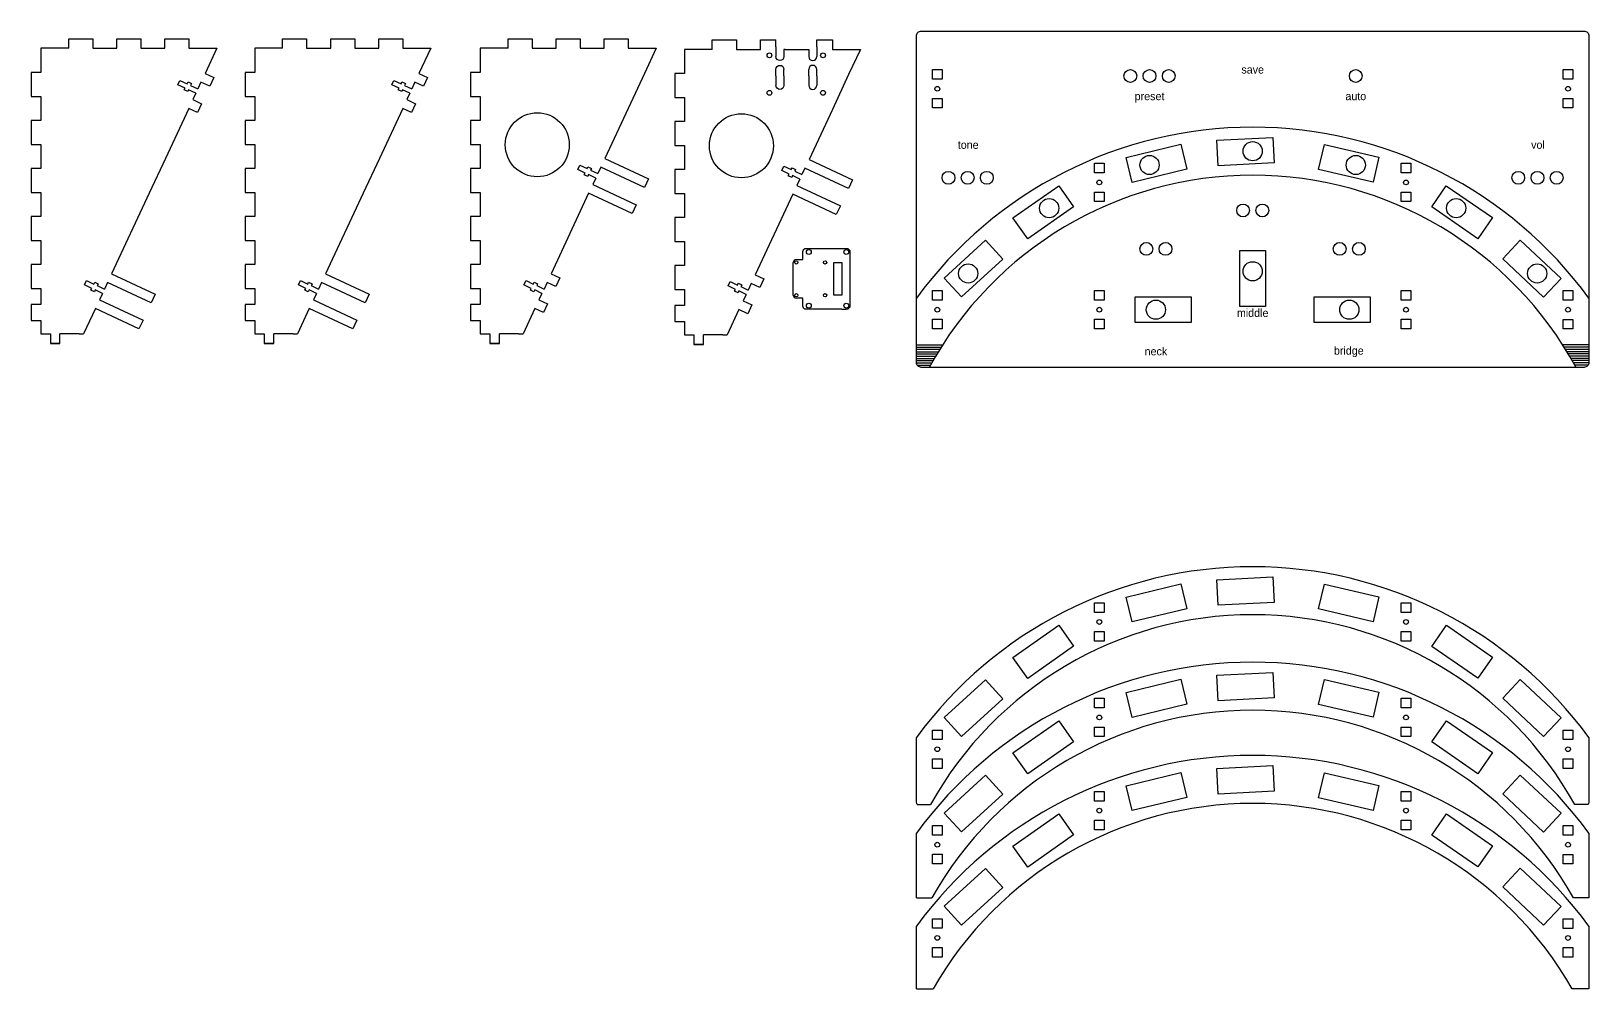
# Model space of a CAD drawing. Header units: millimetres. Extents: x -118 to 856, y -1693 to 612.
# Drawn here: x -118 to 856, y -428 to 170 of the extents above; entities that cross this region are included whole.
import ezdxf
from ezdxf.enums import TextEntityAlignment as Align

# ---------------------------------------------------------------- set-up
doc = ezdxf.new("R2010")
doc.units = ezdxf.units.MM
doc.layers.add('Holes', color=1, linetype='Continuous')
doc.layers.add('text', color=5, linetype='Continuous')
doc.styles.get("Standard").update_dxf_attribs({"font": 'FreeSans.ttf'})

# ---------------------------------------------------------------- blocks, each defined once
blk = doc.blocks.new('footswitch')
blk.add_lwpolyline([(-22, -8), (-22, 8), (13, 8), (13, -8)], close=True)
blk.add_circle((0, 0), 6)
blk = doc.blocks.new('Square hole unit')
for points in [[(-3, 6), (-3, 12), (3, 12), (3, 6)], [(-3, -12), (-3, -6), (3, -6), (3, -12)]]:
    blk.add_lwpolyline(points, close=True)
blk.add_circle((0, 0), 1.5)
blk = doc.blocks.new('SD Support')
for p, q in [((24.4, 31.1), (27.1, 31.1)), ((-6, 2), (-6, 22.2)), ((-6, 2), (-6, 22.2)), ((-4, 24.2), (0, 24.2)), ((0, 0), (-4, 0)), ((24.4, -6.9), (27.1, -6.9))]:
    blk.add_line(p, q)
for points in [[(0, 24.2), (0, 29.1, -0.414214), (2, 31.1), (24.4, 31.1)], [(26.8, 31.1), (27.4, 31.1, -0.414214), (29.4, 29.1), (29.4, -4.9, -0.414214), (27.4, -6.9), (26.8, -6.9)], [(24.4, -6.9), (2, -6.9, -0.414214), (0, -4.9), (0, 0)]]:
    blk.add_lwpolyline(points, format="xyb")
for centre, start, end in [((-4, 22.2), 90, 180), ((-4, 2), 180, 270)]:
    blk.add_arc(centre, 2, start, end)
at = {"layer": 'Holes'}
blk.add_lwpolyline([(19.4, 1.85), (19.4, 22.35), (24.4, 22.35), (24.4, 1.85)], close=True, dxfattribs=at)
for centre, radius in [((3.75, 28.85), 1.5), ((27.15, 28.85), 1.5), ((-4.1, 22.35), 1), ((13.9, 22.35), 1), ((-4.1, 1.85), 1), ((13.9, 1.85), 1), ((3.75, -4.65), 1.5), ((27.15, -4.65), 1.5)]:
    blk.add_circle(centre, radius, dxfattribs=at)
blk = doc.blocks.new('M3 Bolt Nut Slot')
for p, q in [((-12.4, -3), (-12.4, 0)), ((-12.4, 0), (-7.4, 0)), ((-7.4, 0), (-7.4, 1.25)), ((-7.4, 1.25), (-5, 1.25)), ((-5, 1.25), (-5, 0)), ((-5, 0), (0, 0)), ((-7.4, -3), (-12.4, -3)), ((-7.4, -4.25), (-7.4, -3)), ((-5, -4.25), (-7.4, -4.25)), ((0, -3), (-5, -3)), ((-5, -3), (-5, -4.25))]:
    blk.add_line(p, q)
blk = doc.blocks.new('Side Panel')
for p, q in [((17.48, 0), (0, 0)), ((0, 0), (0, -15)), ((17.48, 0), (17.48, 6)), ((17.48, 6), (32.48, 6)), ((32.48, 6), (32.48, 0)), ((47.48, 0), (47.48, 6)), ((47.48, 6), (62.48, 6)), ((62.48, 6), (62.48, 0)), ((77.48, 0), (77.48, 6)), ((77.48, 6), (92.48, 6)), ((92.48, 6), (92.48, 0)), ((92.48, 6), (92.48, 0)), ((32.48, 0), (47.48, 0)), ((62.48, 0), (77.48, 0)), ((92.48, 0), (109.95, 0)), ((109.95, 0), (102.61, -15.74)), ((0, -15), (-6, -15)), ((-6, -15), (-6, -30)), ((102.61, -15.74), (108.05, -18.28)), ((108.05, -18.28), (105.51, -23.72)), ((96.91, -27.98), (95, -32.06)), ((100.08, -21.18), (98.17, -25.26)), ((105.51, -23.72), (100.08, -21.18)), ((-6, -30), (0, -30)), ((0, -30), (0, -45)), ((92.47, -37.49), (77.89, -68.77)), ((97.91, -40.03), (92.47, -37.49)), ((95, -32.06), (100.44, -34.59)), ((100.44, -34.59), (97.91, -40.03)), ((0, -45), (-6, -45)), ((-6, -45), (-6, -60)), ((-6, -60), (0, -60)), ((0, -60), (0, -75)), ((0, -75), (-6, -75)), ((-6, -75), (-6, -90)), ((77.89, -68.77), (67.74, -90.52)), ((-6, -90), (0, -90)), ((0, -90), (0, -105)), ((67.74, -90.52), (44.29, -140.82)), ((0, -105), (-6, -105)), ((-6, -105), (-6, -120)), ((-6, -120), (0, -120)), ((0, -120), (0, -135)), ((0, -135), (-6, -135)), ((-6, -135), (-6, -150)), ((44.29, -140.82), (71.47, -153.5)), ((-6, -150), (0, -150)), ((0, -150), (0, -160)), ((38.58, -153.06), (36.68, -157.14)), ((41.75, -146.26), (39.85, -150.34)), ((68.94, -158.94), (41.75, -146.26)), ((71.47, -153.5), (68.94, -158.94)), ((0, -160), (-6, -160)), ((-6, -160), (-6, -170)), ((34.14, -162.57), (26.8, -178.32)), ((61.33, -175.25), (34.14, -162.57)), ((36.68, -157.14), (63.87, -169.81)), ((-6, -170), (0, -170)), ((0, -170), (0, -178.32)), ((63.87, -169.81), (61.33, -175.25)), ((6, -178.32), (6, -184.32)), ((6, -184.32), (12, -184.32)), ((12, -184.32), (12, -178.32)), ((24, -178.32), (12, -178.32)), ((24, -178.32), (26.8, -178.32))]:
    blk.add_line(p, q)
for points in [[(0, -178.32), (6, -178.32)], [(12, -184.32), (6, -184.32)]]:
    blk.add_lwpolyline(points)
at = {"rotation": 335}
for p in [(98.17, -25.26), (39.85, -150.34)]:
    blk.add_blockref('M3 Bolt Nut Slot', p, dxfattribs=at)
blk = doc.blocks.new('Right Inner Support')
for p, q in [((17.48, 0), (0, 0)), ((0, 0), (0, -15)), ((17.48, 0), (17.48, 6)), ((17.48, 6), (32.48, 6)), ((32.48, 6), (32.48, 0)), ((47.48, 0), (47.48, 6)), ((47.48, 6), (62.48, 6)), ((62.48, 6), (62.48, 0)), ((77.48, 0), (77.48, 6)), ((77.48, 6), (92.48, 6)), ((92.48, 6), (92.48, 0)), ((92.48, 6), (92.48, 0)), ((32.48, 0), (47.48, 0)), ((62.48, 0), (77.48, 0)), ((92.48, 0), (109.95, 0)), ((109.95, 0), (102.61, -15.74)), ((0, -15), (-6, -15)), ((-6, -15), (-6, -30)), ((102.61, -15.74), (92.47, -37.49)), ((-6, -30), (0, -30)), ((0, -30), (0, -45)), ((92.47, -37.49), (77.89, -68.77)), ((0, -45), (-6, -45)), ((-6, -45), (-6, -60)), ((-6, -60), (0, -60)), ((0, -60), (0, -75)), ((0, -75), (-6, -75)), ((-6, -75), (-6, -90)), ((75.35, -74.2), (73.45, -78.28)), ((102.54, -86.88), (75.35, -74.2)), ((77.89, -68.77), (105.08, -81.44)), ((72.18, -81), (70.28, -85.08)), ((70.28, -85.08), (97.47, -97.76)), ((105.08, -81.44), (102.54, -86.88)), ((-6, -90), (0, -90)), ((0, -90), (0, -105)), ((67.74, -90.52), (44.29, -140.82)), ((94.93, -103.2), (67.74, -90.52)), ((0, -105), (-6, -105)), ((-6, -105), (-6, -120)), ((97.47, -97.76), (94.93, -103.2)), ((-6, -120), (0, -120)), ((0, -120), (0, -135)), ((0, -135), (-6, -135)), ((-6, -135), (-6, -150)), ((44.29, -140.82), (49.72, -143.36)), ((49.72, -143.36), (47.19, -148.8)), ((-6, -150), (0, -150)), ((0, -150), (0, -160)), ((38.58, -153.06), (36.68, -157.14)), ((41.75, -146.26), (39.85, -150.34)), ((47.19, -148.8), (41.75, -146.26)), ((0, -160), (-6, -160)), ((-6, -160), (-6, -170)), ((34.14, -162.57), (26.8, -178.32)), ((39.58, -165.11), (34.14, -162.57)), ((36.68, -157.14), (42.12, -159.67)), ((42.12, -159.67), (39.58, -165.11)), ((-6, -170), (0, -170)), ((0, -170), (0, -178.32)), ((6, -178.32), (6, -184.32)), ((6, -184.32), (12, -184.32)), ((12, -184.32), (12, -178.32)), ((24, -178.32), (12, -178.32)), ((24, -178.32), (26.8, -178.32))]:
    blk.add_line(p, q)
for points in [[(0, -178.32), (6, -178.32)], [(12, -184.32), (6, -184.32)]]:
    blk.add_lwpolyline(points)
at = {"layer": 'Holes'}
blk.add_circle((35.65, -60.24), 20, dxfattribs=at)
at = {"rotation": 335}
for p in [(73.45, -78.28), (39.85, -150.34)]:
    blk.add_blockref('M3 Bolt Nut Slot', p, dxfattribs=at)
blk = doc.blocks.new('Left Inner Support')
for p, q in [((17.48, 0), (0, 0)), ((0, 0), (0, -15)), ((17.48, 0), (17.48, 6)), ((17.48, 6), (32.48, 6)), ((32.48, 6), (32.48, 0)), ((47.48, 0), (47.48, 6)), ((47.48, 6), (57.23, 6)), ((57.23, 1.5), (57.23, 6)), ((57.23, 1.5), (57.23, -4.5)), ((82.73, 1.5), (82.73, 6)), ((82.73, 6), (82.83, 6)), ((82.73, 1.5), (82.73, -4.5)), ((82.83, 6), (92.48, 6)), ((92.48, 6), (92.48, 0)), ((32.48, 0), (47.48, 0)), ((62.88, 0), (62.23, 0)), ((62.23, 0), (62.23, -4.5)), ((62.98, 0), (76.98, 0)), ((76.88, 0), (77.73, 0)), ((77.73, 0), (77.73, -4.5)), ((92.48, 0), (109.95, 0)), ((109.95, 0), (102.61, -15.74)), ((0, -15), (-6, -15)), ((-6, -15), (-6, -30)), ((102.61, -15.74), (92.47, -37.49)), ((-6, -30), (0, -30)), ((0, -30), (0, -45)), ((92.47, -37.49), (77.89, -68.77)), ((0, -45), (-6, -45)), ((-6, -45), (-6, -60)), ((-6, -60), (0, -60)), ((0, -60), (0, -75)), ((0, -75), (-6, -75)), ((-6, -75), (-6, -90)), ((75.35, -74.2), (73.45, -78.28)), ((102.54, -86.88), (75.35, -74.2)), ((77.89, -68.77), (105.08, -81.44)), ((72.18, -81), (70.28, -85.08)), ((70.28, -85.08), (97.47, -97.76)), ((105.08, -81.44), (102.54, -86.88)), ((-6, -90), (0, -90)), ((0, -90), (0, -105)), ((67.74, -90.52), (44.29, -140.82)), ((94.93, -103.2), (67.74, -90.52)), ((0, -105), (-6, -105)), ((-6, -105), (-6, -120)), ((97.47, -97.76), (94.93, -103.2)), ((-6, -120), (0, -120)), ((0, -120), (0, -135)), ((0, -135), (-6, -135)), ((-6, -135), (-6, -150)), ((44.29, -140.82), (49.72, -143.36)), ((49.72, -143.36), (47.19, -148.8)), ((-6, -150), (0, -150)), ((0, -150), (0, -160)), ((38.58, -153.06), (36.68, -157.14)), ((41.75, -146.26), (39.85, -150.34)), ((47.19, -148.8), (41.75, -146.26)), ((0, -160), (-6, -160)), ((-6, -160), (-6, -170)), ((34.14, -162.57), (26.8, -178.32)), ((39.58, -165.11), (34.14, -162.57)), ((36.68, -157.14), (42.12, -159.67)), ((42.12, -159.67), (39.58, -165.11)), ((-6, -170), (0, -170)), ((0, -170), (0, -178.32)), ((6, -178.32), (6, -184.32)), ((6, -184.32), (12, -184.32)), ((12, -184.32), (12, -178.32)), ((24, -178.32), (12, -178.32)), ((24, -178.32), (26.8, -178.32))]:
    blk.add_line(p, q)
for points in [[(0, -178.32), (6, -178.32)], [(12, -184.32), (6, -184.32)]]:
    blk.add_lwpolyline(points)
at = {"extrusion": (0, 0, -1)}
blk.add_arc((-59.73, -4.5), 2.5, 180, 0, dxfattribs=at)
blk.add_arc((80.23, -4.5), 2.5, 180, 0)
at = {"layer": 'Holes'}
for p, q in [((57.23, -16.5), (57.23, -12.5)), ((57.23, -16.5), (57.23, -22.5)), ((62.23, -16.5), (62.23, -12.5)), ((62.23, -16.5), (62.23, -22.5)), ((77.73, -16.5), (77.73, -12.5)), ((77.73, -16.5), (77.73, -22.5)), ((82.73, -16.5), (82.73, -12.5)), ((82.73, -16.5), (82.73, -22.5))]:
    blk.add_line(p, q, dxfattribs=at)
for centre, radius in [((53.15, -3.75), 1.5), ((86.65, -3.75), 1.5), ((53.15, -27.15), 1.5), ((86.65, -27.15), 1.5), ((35.65, -60.24), 20)]:
    blk.add_circle(centre, radius, dxfattribs=at)
at = {"layer": 'Holes', "extrusion": (0, 0, -1)}
for centre, start, end in [((-59.73, -12.5), 0, 180), ((-59.73, -22.5), 180, 0)]:
    blk.add_arc(centre, 2.5, start, end, dxfattribs=at)
at = {"layer": 'Holes'}
for centre, start, end in [((80.23, -12.5), 0, 180), ((80.23, -22.5), 180, 0)]:
    blk.add_arc(centre, 2.5, start, end, dxfattribs=at)
at = {"rotation": 335}
for p in [(73.45, -78.28), (39.85, -150.34)]:
    blk.add_blockref('M3 Bolt Nut Slot', p, dxfattribs=at)
blk = doc.blocks.new('Level 1')
for p, q in [((-209.54, -133.6), (-201.22, -133.6)), ((209.54, -133.6), (201.22, -133.6))]:
    blk.add_line(p, q)
for points in [[(-209.54, -133.6, -0.141669), (-210, -132), (-210, -91.7)], [(210, -91.7), (210, -132, -0.141669), (209.54, -133.6, -0.257438)]]:
    blk.add_lwpolyline(points, format="xyb")
for radius, start, end in [(260, 36.12893, 143.87107), (230, 28.96947, 151.03053)]:
    blk.add_arc((0, -245), radius, start, end)
at = {"layer": 'Holes'}
for points in [[(-44.93, 4.33), (-41.16, -11.22), (-75.18, -19.46), (-78.94, -3.91)], [(-21.57, -9.11), (-22.38, 6.87), (12.58, 8.65), (13.39, -7.33)], [(41.18, -11.4), (44.82, 4.18), (78.91, -3.79), (75.26, -19.37)], [(-140.54, -54.74), (-149.72, -41.63), (-121.06, -21.54), (-111.88, -34.65)], [(149.76, -41.49), (140.66, -54.65), (111.87, -34.74), (120.98, -21.58)], [(-166.83, -55.63), (-156.06, -67.46), (-181.95, -91.02), (-192.72, -79.19)], [(156.19, -67.17), (167.12, -55.48), (192.68, -79.39), (181.75, -91.08)]]:
    blk.add_lwpolyline(points, close=True, dxfattribs=at)
for p in [(-95.77, -19.49), (95.77, -19.49), (-197, -99)]:
    blk.add_blockref('Square hole unit', p, dxfattribs=at)
at = {"layer": 'Holes', "rotation": 180}
blk.add_blockref('Square hole unit', (197, -99.01), dxfattribs=at)
blk = doc.blocks.new('Level 2')
for p, q in [((-209.99, -132.2), (-200.44, -132.2)), ((209.99, -132.2), (200.44, -132.2))]:
    blk.add_line(p, q)
for points in [[(-209.99, -132.2, -0.016848), (-210, -132), (-210, -91.7)], [(210, -91.7), (210, -132, -0.016848), (209.99, -132.2, -0.394612)]]:
    blk.add_lwpolyline(points, format="xyb")
for radius, start, end in [(260, 36.12893, 143.87107), (230, 29.36859, 150.63141)]:
    blk.add_arc((0, -245), radius, start, end)
at = {"layer": 'Holes'}
for points in [[(-44.93, 4.33), (-41.16, -11.22), (-75.18, -19.46), (-78.94, -3.91)], [(-21.57, -9.11), (-22.38, 6.87), (12.58, 8.65), (13.39, -7.33)], [(41.18, -11.4), (44.82, 4.18), (78.91, -3.79), (75.26, -19.37)], [(-140.54, -54.74), (-149.72, -41.63), (-121.06, -21.54), (-111.88, -34.65)], [(149.76, -41.49), (140.66, -54.65), (111.87, -34.74), (120.98, -21.58)], [(-166.83, -55.63), (-156.06, -67.46), (-181.95, -91.02), (-192.72, -79.19)], [(156.19, -67.17), (167.12, -55.48), (192.68, -79.39), (181.75, -91.08)]]:
    blk.add_lwpolyline(points, close=True, dxfattribs=at)
for p in [(-95.77, -19.49), (95.77, -19.49), (-197, -99)]:
    blk.add_blockref('Square hole unit', p, dxfattribs=at)
at = {"layer": 'Holes', "rotation": 180}
blk.add_blockref('Square hole unit', (197, -99.01), dxfattribs=at)
blk = doc.blocks.new('Level 3')
for p, q in [((-210, -130.8), (-199.65, -130.8)), ((210, -130.8), (199.65, -130.8))]:
    blk.add_line(p, q)
for points in [[(-210, -130.8), (-210, -91.7)], [(210, -91.7), (210, -130.8)]]:
    blk.add_lwpolyline(points)
for radius, start, end in [(260, 36.12893, 143.87107), (230, 29.76928, 150.23072)]:
    blk.add_arc((0, -245), radius, start, end)
at = {"layer": 'Holes'}
for points in [[(-44.93, 4.33), (-41.16, -11.22), (-75.18, -19.46), (-78.94, -3.91)], [(-21.57, -9.11), (-22.38, 6.87), (12.58, 8.65), (13.39, -7.33)], [(41.18, -11.4), (44.82, 4.18), (78.91, -3.79), (75.26, -19.37)], [(-140.54, -54.74), (-149.72, -41.63), (-121.06, -21.54), (-111.88, -34.65)], [(149.76, -41.49), (140.66, -54.65), (111.87, -34.74), (120.98, -21.58)], [(-166.83, -55.63), (-156.06, -67.46), (-181.95, -91.02), (-192.72, -79.19)], [(156.19, -67.17), (167.12, -55.48), (192.68, -79.39), (181.75, -91.08)]]:
    blk.add_lwpolyline(points, close=True, dxfattribs=at)
for p in [(-95.77, -19.49), (95.77, -19.49), (-197, -99)]:
    blk.add_blockref('Square hole unit', p, dxfattribs=at)
at = {"layer": 'Holes', "rotation": 180}
blk.add_blockref('Square hole unit', (197, -99.01), dxfattribs=at)

msp = doc.modelspace()

# ---------------------------------------------------------------- linework, layer by layer
for p, q in [((435.51, -25.65), (451.79, -25.65)), ((435.51, -27.05), (450.9, -27.05)), ((450.03, -28.45), (435.51, -28.45)), ((855.51, -25.65), (839.22, -25.65)), ((855.51, -27.05), (840.11, -27.05)), ((855.51, -28.45), (840.99, -28.45)), ((435.51, -29.85), (449.17, -29.85)), ((435.51, -31.25), (448.32, -31.25)), ((435.51, -32.65), (447.49, -32.65)), ((435.51, -34.04), (446.67, -34.04)), ((435.51, -35.44), (445.86, -35.44)), ((435.51, -36.84), (445.07, -36.84)), ((435.97, -38.24), (444.29, -38.24)), ((855.51, -29.85), (841.85, -29.85)), ((855.51, -31.25), (842.69, -31.25)), ((855.51, -32.65), (843.53, -32.65)), ((855.51, -34.04), (844.35, -34.04)), ((855.51, -35.44), (845.15, -35.44)), ((855.5, -36.84), (845.95, -36.84)), ((855.04, -38.24), (846.73, -38.24))]:
    msp.add_line(p, q)
msp.add_lwpolyline([(435.51, -36.64), (435.51, 167.36, -0.414214), (438.51, 170.36), (852.51, 170.36, -0.414214), (855.51, 167.36), (855.51, -36.64, -0.414214), (852.51, -39.64), (438.51, -39.64, -0.414214)], format="xyb", close=True)
for radius, start, end in [(260, 36.12893, 143.87107), (230, 28.57188, 151.42812)]:
    msp.add_arc((645.51, -149.64), radius, start, end)
at = {"layer": 'Holes'}
for centre in [(569.09, 142.36), (581.09, 142.36), (593.09, 142.36), (709.89, 142.36), (455.46, 78.75), (467.46, 78.75), (479.46, 78.75), (811.4, 78.75), (823.4, 78.75), (835.4, 78.75), (639.51, 58.36), (651.51, 58.36), (579.07, 34.36), (591.07, 34.36), (699.88, 34.36), (711.88, 34.36)]:
    msp.add_circle(centre, 4, dxfattribs=at)

# ---------------------------------------------------------------- block references
for name, p in [('Side Panel', (-111.54, 159.63)), ('Side Panel', (22.08, 159.63)), ('Right Inner Support', (162.98, 159.63)), ('Left Inner Support', (290.49, 159)), ('SD Support', (364.52, 3.55)), ('Level 1', (645.51, -179.18)), ('Level 2', (645.51, -238.82)), ('Level 3', (645.51, -297.04))]:
    msp.add_blockref(name, p)
for name, p in [('Square hole unit', (448.51, 134.37)), ('Square hole unit', (842.51, 134.37)), ('Square hole unit', (549.74, 75.87)), ('Square hole unit', (741.28, 75.87)), ('Square hole unit', (448.51, -3.64)), ('Square hole unit', (549.74, -3.64)), ('footswitch', (705.88, -3.64)), ('Square hole unit', (741.28, -3.64))]:
    msp.add_blockref(name, p, dxfattribs=at)
for name, p, rotation in [('footswitch', (581.08, 86.74), 193.6154682171589), ('footswitch', (645.51, 95.36), 2.910252467942109), ('footswitch', (709.93, 86.74), 346.8394289291243), ('footswitch', (518.39, 59.8), 35.03029679330285), ('footswitch', (772.62, 59.8), 145.3265400603496), ('footswitch', (467.79, 19), 222.310712302083), ('footswitch', (823.23, 19), 316.9130660732229), ('footswitch', (645.51, 20.36), 90), ('footswitch', (585.07, -3.64), 180), ('Square hole unit', (842.51, -3.65), 180)]:
    msp.add_blockref(name, p, dxfattribs=dict(at, rotation=rotation))

# ---------------------------------------------------------------- texts
at = {"layer": 'text'}
for s, p in [('save', (645.51, 142.36)), ('preset', (581.08, 125.75)), ('auto', (709.93, 125.75)), ('tone', (467.79, 95.36)), ('vol', (823.73, 95.36)), ('middle', (645.51, -9.64)), ('neck', (585.07, -33.64)), ('bridge', (705.56, -33.19))]:
    msp.add_text(s, height=5, dxfattribs=at).set_placement(p, align=Align.BOTTOM_CENTER)

doc.saveas('drawing.dxf')
